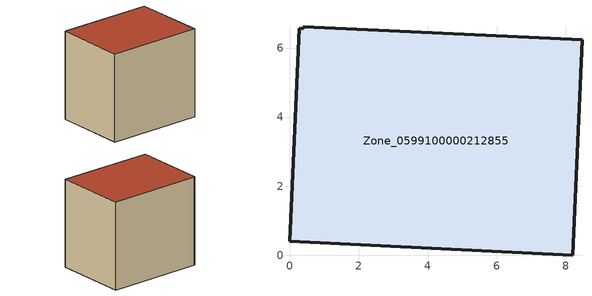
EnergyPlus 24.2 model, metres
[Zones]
Zone_0599100000212855
 floor ground (C_G): 8.2,0 0,0.41 0.28,6.57 0.39,6.56 0.4,6.62 8.47,6.24 z0.94
 wall outside (C_F): 8.2,0 8.47,6.24 0.4,6.62 0.39,6.56 0.28,6.57 0,0.41 8.2,0 z0.94:8.51
 roof outside (C_R): 0,0.41 8.2,0 8.47,6.24 0.4,6.62 0.39,6.56 0.28,6.57 z8.51
[BUILDING]
Pand.0599100000212855: North Axis=0; Terrain=City; Loads Convergence Tolerance Value=0.04; Temperature Convergence Tolerance Value=0.4; Solar Distribution=FullExterior; Maximum Number of Warmup Days=25; Minimum Number of Warmup Days=1
[Site:Location]
Rotterdam.The.Hague.AP_ZH_NLD Design_Conditions: Latitude=51.96; Longitude=4.45; Time Zone=1; Elevation=-4.5
[SITE:GROUNDTEMPERATURE:BUILDINGSURFACE]
18, 18, 18, 18, 18, 18, 18, 18, 18, 18, 18, 18
[MATERIAL] Thermal Absorptance=0.9; Solar Absorptance=0.7; Visible Absorptance=0.7
Name | Roughness | Thickness | Conductivity | Density | Specific Heat
G.TC.1965-1974 | MediumSmooth | 0.15 | 0.882353 | 540 | 1210
F.TC.1965-1974 | Rough | 0.3 | 0.697674 | 1920 | 840
R.TC.1965-1974 | MediumRough | 0.2 | 0.232558 | 1500 | 1000
[CONSTRUCTION]
C_G: G.TC.1965-1974
C_F: F.TC.1965-1974
C_R: R.TC.1965-1974
[ZONE]
Zone_0599100000212855: Type=1; Multiplier=1; Ceiling Height=Autocalculate; Volume=Autocalculate; Floor Area=autocalculate; Part of Total Floor Area=Yes
[ZONEINFILTRATION:DESIGNFLOWRATE]
Infil_Zone_0599100000212855: Zone or ZoneList or Space or SpaceList=Zone_0599100000212855; Schedule=AlwaysOn; Design Flow Rate Calculation Method=Flow/Area; Flow Rate per Floor Area=0.003; Constant Term Coefficient=1; Temperature Term Coefficient=0; Velocity Term Coefficient=0; Velocity Squared Term Coefficient=0
[HVACTEMPLATE:ZONE:IDEALLOADSAIRSYSTEM]
Zone_0599100000212855: Maximum Heating Supply Air Temperature=50; Minimum Cooling Supply Air Temperature=13; Maximum Heating Supply Air Humidity Ratio=0.0156; Minimum Cooling Supply Air Humidity Ratio=0.0077; Heating Limit=NoLimit; Cooling Limit=NoLimit; Dehumidification Control Type=ConstantSensibleHeatRatio; Cooling Sensible Heat Ratio=0.7; Dehumidification Setpoint=60; Humidification Control Type=None; Humidification Setpoint=30; Outdoor Air Method=None; Outdoor Air Flow Rate per Person=0.00944; Outdoor Air Flow Rate per Zone Floor Area=0; Outdoor Air Flow Rate per Zone=0; Demand Controlled Ventilation Type=None; Outdoor Air Economizer Type=NoEconomizer; Heat Recovery Type=None; Sensible Heat Recovery Effectiveness=0.7; Latent Heat Recovery Effectiveness=0.65
[ZONECONTROL:THERMOSTAT]
ThermostatControl_Zone_0599100000212855: Zone or ZoneList=Zone_0599100000212855; Control Type Schedule=DualSetpointControlType; Control 1=Thermostat_Zone_0599100000212855; Temperature Difference Between Cutout And Setpoint=0
[THERMOSTATSETPOINT:DUALSETPOINT]
Thermostat_Zone_0599100000212855: Heating Setpoint Temperature Schedule=HeatingSetpoint_Zone_0599100000212855; Cooling Setpoint Temperature Schedule=CoolingSetpoint_Zone_0599100000212855
[SCHEDULE:COMPACT]
HeatingSetpoint_Zone_0599100000212855: Through: 12/31, For: AllDays, Until: 24:00, 21
CoolingSetpoint_Zone_0599100000212855: Through: 12/31, For: AllDays, Until: 24:00, 24
DualSetpointControlType: Through: 12/31, For: AllDays, Until: 24:00, 4
AlwaysOn: Through: 12/31, For: AllDays, Until: 24:00, 1
